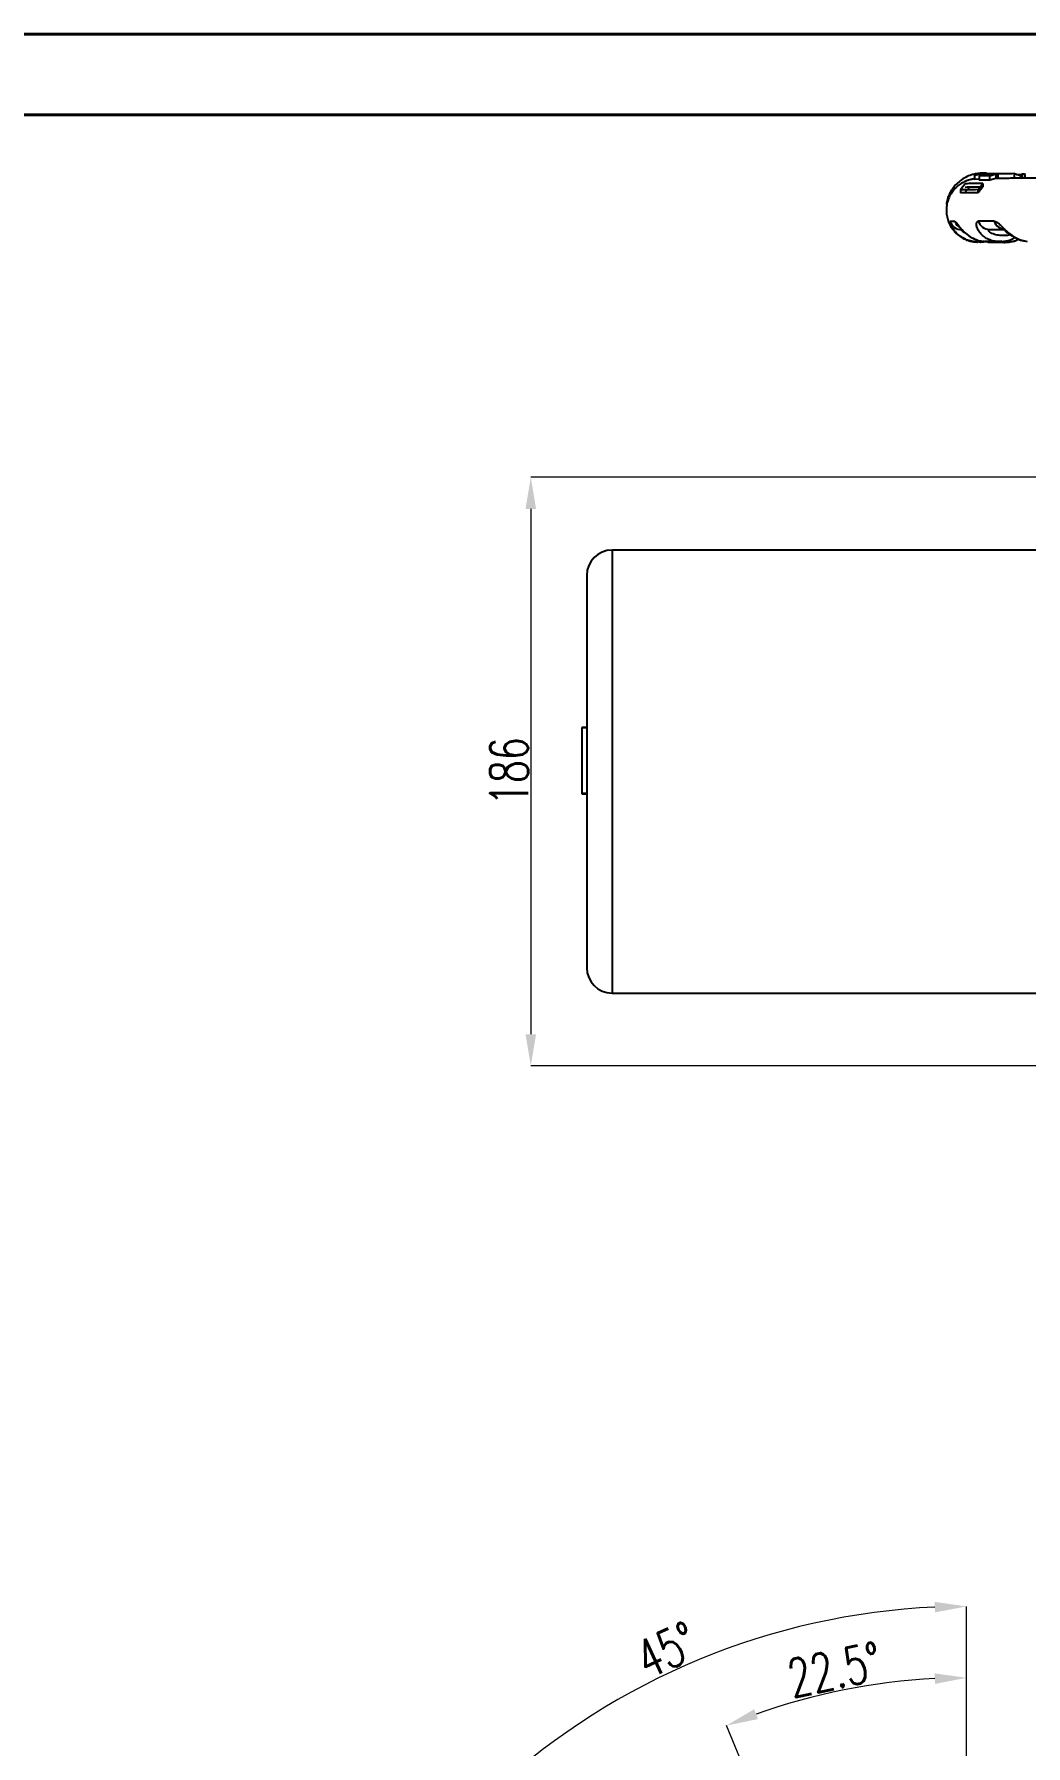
# Model space of a CAD drawing. Header units: millimetres. Extents: x 2028 to 4172, y 863 to 2379.
# Drawn here: x 3019 to 3332, y 1838 to 2379 of the extents above; entities that cross this region are included whole.
import ezdxf

# ---------------------------------------------------------------- set-up
doc = ezdxf.new("R2010")
doc.units = ezdxf.units.MM
for name, color, linetype, lineweight in [('AM_5', 3, 'Continuous', 25), ('AM_BOR', 7, 'Continuous', 50), ('粗实线', 7, 'Continuous', 40)]:
    doc.layers.add(name, color=color, linetype=linetype, lineweight=lineweight)
doc.styles.add('SLDTEXTSTYLE1', font='txt.shx', dxfattribs={"width": 0.7, "bigfont": 'gbcbig.shx'})
doc.dimstyles.new('SLDDIMSTYLE12$0', dxfattribs={"dimtxt": 12, "dimasz": 10, "dimexe": 0, "dimexo": 0.0625, "dimgap": 0.875, "dimtad": 1, "dimdec": 1, "dimlfac": 1.8, "dimrnd": 1e-09, "dimzin": 12, "dimdsep": 46, "dimtxsty": 'SLDTEXTSTYLE1', "dimcen": 0.09, "dimdle": 8.16, "dimclrd": 3, "dimclre": 3, "dimadec": 0, "dimazin": 3, "dimtfac": 1, "dimtdec": 1, "dimtofl": 0, "dimtmove": 0, "dimatfit": 3, "dimfxl": 0, "dimfrac": 2, "dimtolj": 1, "dimlwd": 5, "dimlwe": 5, "dimarcsym": 0})
doc.dimstyles.new('SLDDIMSTYLE12$2', dxfattribs={"dimtxt": 12, "dimasz": 10, "dimexe": 0, "dimexo": 0.0625, "dimgap": 0.875, "dimtad": 1, "dimdec": 1, "dimlfac": 1.8, "dimrnd": 1e-09, "dimzin": 12, "dimdsep": 46, "dimtxsty": 'SLDTEXTSTYLE1', "dimcen": 0.09, "dimdle": 8.16, "dimclrd": 3, "dimclre": 3, "dimadec": 0, "dimazin": 3, "dimtfac": 1, "dimtdec": 1, "dimtofl": 0, "dimtmove": 0, "dimatfit": 3, "dimfxl": 0, "dimfrac": 2, "dimtolj": 1, "dimlwd": 5, "dimlwe": 5, "dimarcsym": 0})

# ---------------------------------------------------------------- blocks, each defined once
blk = doc.blocks.new('*D53')
at = {"layer": 'AM_5', "color": 3, "lineweight": 5, "transparency": 16777216}
blk.add_line((3342.5, 2238.94), (3175.88, 2238.94), dxfattribs=at)
at = {"layer": 'AM_5', "color": 3, "linetype": 'Continuous', "lineweight": 5, "transparency": 16777216}
for p, q in [((3175.88, 2228.94), (3175.88, 2062.94)), ((3342.5, 2052.94), (3175.88, 2052.94))]:
    blk.add_line(p, q, dxfattribs=at)
at = {"layer": 'AM_5', "color": 3, "transparency": 16777216}
for points in [[(3174.21, 2228.94), (3177.54, 2228.94), (3175.88, 2238.94)], [(3174.21, 2062.94), (3177.54, 2062.94), (3175.88, 2052.94)]]:
    blk.add_solid(points, dxfattribs=at)
at = {"layer": 'Defpoints', "color": 0, "transparency": 16777216}
for p in [(3342.56, 2238.94), (3175.88, 2052.94), (3342.56, 2052.94)]:
    blk.add_point(p, dxfattribs=at)
at = {"layer": 'AM_5', "color": 0, "transparency": 16777216, "insert": (3169, 2145.94), "char_height": 12, "attachment_point": 5, "rotation": 90, "style": 'SLDTEXTSTYLE1'}
blk.add_mtext('\\A1;186', dxfattribs=at)
blk = doc.blocks.new('rA3')
at = {"layer": '粗实线'}
for p, q in [((753.38, 421.26), (333.38, 421.26)), ((748.38, 416.26), (358.38, 416.26))]:
    blk.add_line(p, q, dxfattribs=at)
blk = doc.blocks.new('*D48')
at = {"layer": 'AM_5', "color": 3, "linetype": 'Continuous', "lineweight": 5, "transparency": 16777216}
blk.add_line((3313.56, 1776.02), (3313.56, 1882.12), dxfattribs=at)
at = {"layer": 'AM_5', "color": 3, "lineweight": 5, "transparency": 16777216}
blk.add_line((3255.18, 1719.77), (3157.47, 1817.47), dxfattribs=at)
at = {"layer": 'AM_5', "color": 3, "linetype": 'Continuous', "lineweight": 5, "transparency": 16777216}
blk.add_arc((3313.56, 1661.39), 220.74, 92.5959, 132.4041, dxfattribs=at)
at = {"layer": 'AM_5', "color": 3, "transparency": 16777216}
for points in [[(3303.52, 1883.56), (3303.6, 1880.23), (3313.56, 1882.12)], [(3165.85, 1823.18), (3163.55, 1825.59), (3157.47, 1817.47)]]:
    blk.add_solid(points, dxfattribs=at)
at = {"layer": 'Defpoints', "color": 0, "transparency": 16777216}
for p in [(3256.43, 1874.6), (3313.56, 1775.96), (3255.22, 1719.72), (3313.56, 1661.39), (3313.56, 1545.9)]:
    blk.add_point(p, dxfattribs=at)
at = {"layer": 'AM_5', "color": 0, "transparency": 16777216, "insert": (3218.82, 1868.34), "char_height": 12, "attachment_point": 5, "rotation": 24.5972, "style": 'SLDTEXTSTYLE1'}
blk.add_mtext('\\A1;45°', dxfattribs=at)
blk = doc.blocks.new('*D49')
at = {"layer": 'AM_5', "color": 3, "linetype": 'Continuous', "lineweight": 5, "transparency": 16777216}
blk.add_line((3313.56, 1791.45), (3313.56, 1859.55), dxfattribs=at)
at = {"layer": 'AM_5', "color": 3, "lineweight": 5, "transparency": 16777216}
blk.add_line((3263.79, 1781.55), (3237.72, 1844.47), dxfattribs=at)
at = {"layer": 'AM_5', "color": 3, "linetype": 'Continuous', "lineweight": 5, "transparency": 16777216}
blk.add_arc((3313.56, 1661.39), 198.17, 92.8916, 109.6084, dxfattribs=at)
at = {"layer": 'AM_5', "color": 3, "transparency": 16777216}
for points in [[(3303.52, 1860.97), (3303.6, 1857.64), (3313.56, 1859.55)], [(3247.65, 1846.51), (3246.46, 1849.62), (3237.72, 1844.47)]]:
    blk.add_solid(points, dxfattribs=at)
at = {"layer": 'Defpoints', "color": 0, "transparency": 16777216}
for p in [(3287.69, 1857.86), (3313.56, 1791.39), (3263.81, 1781.49), (3313.56, 1658.39), (3314.71, 1658.61)]:
    blk.add_point(p, dxfattribs=at)
at = {"layer": 'AM_5', "color": 0, "transparency": 16777216, "insert": (3271.86, 1862.15), "char_height": 12, "attachment_point": 5, "rotation": 11.7324, "style": 'SLDTEXTSTYLE1'}
blk.add_mtext('\\A1;22.5%%D', dxfattribs=at)

msp = doc.modelspace()

# ---------------------------------------------------------------- linework, layer by layer
at = {"color": 7, "linetype": 'Continuous', "lineweight": 25}
for p, q in [((3313.197, 2331.696), (3311.65, 2329.722)), ((3317.668, 2334.793), (3316.077, 2334.427)), ((3316.255, 2334.431), (3316.077, 2334.427)), ((3316.077, 2334.427), (3316.077, 2333.022)), ((3316.255, 2333.025), (3316.077, 2333.022)), ((3316.255, 2334.431), (3318.757, 2334.925)), ((3316.255, 2333.025), (3316.255, 2334.431)), ((3317.629, 2333.186), (3316.255, 2333.025)), ((3317.858, 2334.991), (3316.466, 2334.767)), ((3317.668, 2334.793), (3316.466, 2334.767)), ((3317.266, 2329.822), (3318.764, 2331.777)), ((3319.491, 2334.801), (3317.629, 2334.186)), ((3320.984, 2334.223), (3317.629, 2334.186)), ((3317.629, 2334.186), (3317.629, 2332.842)), ((3320.984, 2332.87), (3317.629, 2332.842)), ((3319.019, 2335.015), (3317.858, 2334.991)), ((3318.757, 2334.925), (3319.945, 2335.067)), ((3318.764, 2331.777), (3318.764, 2330.704)), ((3319.042, 2335.018), (3319.019, 2335.015)), ((3319.769, 2335.065), (3319.042, 2335.018)), ((3322.829, 2334.834), (3319.491, 2334.801)), ((3319.945, 2335.067), (3319.769, 2335.065)), ((3320.984, 2334.223), (3322.829, 2334.834)), ((3320.984, 2332.87), (3320.984, 2334.223)), ((3322.829, 2333.3), (3320.984, 2332.87)), ((3322.829, 2334.834), (3322.829, 2333.3)), ((3323.372, 2334.786), (3322.849, 2334.83)), ((3322.869, 2334.864), (3323.033, 2334.846)), ((3323.516, 2333.988), (3323.151, 2334.127)), ((3323.516, 2334.839), (3323.516, 2333.372)), ((3328.756, 2334.876), (3330.688, 2334.243)), ((3328.756, 2333.405), (3328.756, 2334.876)), ((3329.418, 2334.659), (3330.866, 2334.653)), ((3330.688, 2334.243), (3330.688, 2333.414)), ((3330.688, 2333.678), (3331.077, 2333.469)), ((3331.077, 2333.469), (3330.688, 2333.463)), ((3331.149, 2334.819), (3330.866, 2334.653)), ((3330.866, 2334.653), (3330.866, 2333.583)), ((3331.149, 2334.819), (3331.875, 2334.816)), ((3331.149, 2333.417), (3331.149, 2334.819)), ((3332.175, 2334.49), (3331.875, 2334.816)), ((3331.875, 2334.816), (3331.875, 2333.42)), ((3332.175, 2333.421), (3332.175, 2334.49)), ((3307.838, 2327.636), (3307.243, 2325.49)), ((3307.838, 2326.743), (3307.622, 2325.961)), ((3307.85, 2327.659), (3307.838, 2327.636)), ((3307.838, 2326.743), (3307.838, 2327.636)), ((3307.85, 2326.766), (3307.838, 2326.743)), ((3307.85, 2326.766), (3307.85, 2327.659)), ((3308.985, 2328.925), (3308.985, 2329.831)), ((3311.65, 2329.722), (3311.65, 2328.776)), ((3312.939, 2328.801), (3314.595, 2330.671)), ((3318.764, 2330.704), (3317.266, 2328.823)), ((3317.266, 2328.823), (3317.266, 2329.822)), ((3307.243, 2325.49), (3307.243, 2325.139)), ((3307.393, 2325.139), (3307.243, 2325.139)), ((3320.831, 2317.258), (3325.741, 2317.285)), ((3320.831, 2317.258), (3325.861, 2317.255)), ((3316.244, 2313.326), (3316.157, 2313.331)), ((3316.164, 2313.338), (3316.199, 2313.348)), ((3316.199, 2313.348), (3316.245, 2313.374)), ((3316.289, 2313.339), (3316.245, 2313.374)), ((3316.289, 2313.339), (3316.245, 2313.327)), ((3316.557, 2313.305), (3316.53, 2313.338)), ((3317.236, 2313.33), (3319.15, 2313.401)), ((3318.477, 2313.42), (3318.958, 2313.525)), ((3320.374, 2313.259), (3319.673, 2313.403)), ((3320.462, 2313.249), (3320.298, 2313.284)), ((3320.374, 2313.259), (3320.298, 2313.284)), ((3320.419, 2313.259), (3320.374, 2313.259)), ((3320.991, 2313.27), (3320.462, 2313.25)), ((3320.987, 2313.25), (3321.366, 2313.199)), ((3323.135, 2313.352), (3320.991, 2313.27)), ((3323.041, 2313.434), (3323.218, 2313.462)), ((3324.725, 2313.49), (3323.136, 2313.424)), ((3323.136, 2313.424), (3323.218, 2313.462)), ((3324.115, 2313.376), (3324.467, 2313.442)), ((3324.812, 2313.216), (3326.014, 2313.265)), ((3325.413, 2313.169), (3325.709, 2313.167)), ((3342.559, 2215.941), (3201.559, 2215.942)), ((3192.059, 2159.87), (3192.058, 2139.136)), ((3192.059, 2159.87), (3193.559, 2159.87)), ((3193.559, 2159.87), (3192.059, 2159.87)), ((3192.059, 2159.87), (3192.059, 2159.87)), ((3192.058, 2139.136), (3193.558, 2139.136)), ((3192.058, 2139.136), (3192.058, 2138.903)), ((3192.058, 2138.903), (3193.558, 2138.903)), ((3201.558, 2075.942), (3342.558, 2075.941))]:
    msp.add_line(p, q, dxfattribs=at)
at = {"color": 7, "linetype": 'Continuous', "lineweight": 25, "flags": 128}
msp.add_lwpolyline([(3201.559, 2215.942), (3201.559, 2215.764), (3201.559, 2215.229), (3201.559, 2214.342), (3201.559, 2213.106), (3201.559, 2211.528), (3201.559, 2209.616), (3201.559, 2207.379), (3201.559, 2204.83), (3201.559, 2201.98), (3201.559, 2198.844), (3201.559, 2195.439), (3201.559, 2191.782), (3201.559, 2187.891), (3201.559, 2183.787), (3201.559, 2179.489), (3201.559, 2175.021), (3201.559, 2170.404), (3201.559, 2165.663), (3201.559, 2160.822), (3201.559, 2155.904), (3201.559, 2150.936), (3201.559, 2145.942), (3201.559, 2140.948), (3201.558, 2135.98), (3201.558, 2131.062), (3201.558, 2126.221), (3201.558, 2121.479), (3201.558, 2116.863), (3201.558, 2112.395), (3201.558, 2108.097), (3201.558, 2103.992), (3201.558, 2100.102), (3201.558, 2096.444), (3201.558, 2093.039), (3201.558, 2089.904), (3201.558, 2087.054), (3201.558, 2084.504), (3201.558, 2082.268), (3201.558, 2080.355), (3201.558, 2078.777), (3201.558, 2077.542), (3201.558, 2076.654), (3201.558, 2076.12), (3201.558, 2075.942)], dxfattribs=at)
at = {"color": 7, "linetype": 'Continuous', "lineweight": 25}
for centre, radius, start, end in [((3311.206, 2207.32), 112.461, 90.67829, 91.46899), ((3312.055, 2321.158), 3.99, 200.7466, 269.94723), ((3313.609, 2321.172), 3.987, 200.53714, 238.92466), ((3340.952, -1580.518), 3900.426, 90.273673, 90.347423), ((3320.897, 2321.053), 3.796, 198.69099, 269.01094), ((3325.842, 2320.975), 3.692, 197.51104, 268.43264), ((3332.894, 3720.28), 1407.053, 269.518479, 269.594895), ((3201.559, 2207.942), 8, 89.99969, 179.99969), ((3201.558, 2083.942), 8, 179.99969, 269.99969)]:
    msp.add_arc(centre, radius, start, end, dxfattribs=at)
for points, knots in [([(3316.077, 2333.214), (3316.024, 2333.208), (3315.886, 2333.193), (3315.508, 2333.137), (3314.94, 2333.024), (3314.219, 2332.831), (3313.306, 2332.504), (3312.18, 2331.957), (3310.923, 2331.109), (3309.695, 2329.947), (3308.644, 2328.531), (3307.851, 2326.936), (3307.351, 2325.222), (3307.163, 2323.446), (3307.291, 2321.663), (3307.734, 2319.932), (3308.476, 2318.307), (3309.493, 2316.839), (3310.753, 2315.575), (3312.118, 2314.623), (3313.377, 2314.016), (3314.373, 2313.675), (3315.133, 2313.487), (3315.706, 2313.385), (3316.03, 2313.343), (3316.133, 2313.333), (3316.157, 2313.331)], [0, 0, 0, 0, 0.0148867, 0.0392673, 0.0620584, 0.0873333, 0.1182037, 0.1585511, 0.2087423, 0.2639748, 0.320539, 0.3773811, 0.4342854, 0.491206, 0.5481328, 0.6050646, 0.6620035, 0.7189518, 0.7759064, 0.832816, 0.878701, 0.9113007, 0.9380514, 0.963413, 0.9915051, 1, 1, 1, 1]), ([(3316.463, 2334.767), (3316.032, 2334.685), (3314.934, 2334.475), (3313.292, 2333.764), (3311.586, 2332.691), (3310.119, 2331.382), (3309.351, 2330.331), (3308.985, 2329.831)], [0, 0, 0, 0, 0.1436466, 0.3657796, 0.5794741, 0.7996194, 1, 1, 1, 1]), ([(3318.764, 2331.777), (3317.646, 2331.763), (3315.426, 2331.735), (3313.937, 2331.709), (3313.197, 2331.696)], [0, 0, 0, 0, 0.5034187, 1, 1, 1, 1]), ([(3322.7, 2334.649), (3322.855, 2334.635), (3323.177, 2334.604), (3323.4, 2334.494), (3323.516, 2334.437)], [0, 0, 0, 0, 0.4794776, 1, 1, 1, 1]), ([(3322.7, 2334.458), (3322.792, 2334.441), (3323.108, 2334.379), (3323.347, 2334.278), (3323.516, 2334.205)], [0, 0, 0, 0, 0.2892723, 1, 1, 1, 1]), ([(3322.7, 2334.3), (3322.773, 2334.281), (3323.058, 2334.204), (3323.32, 2334.061), (3323.516, 2333.955)], [0, 0, 0, 0, 0.2547132, 1, 1, 1, 1]), ([(3323.516, 2334.709), (3323.514, 2334.709), (3323.295, 2334.775), (3323.061, 2334.755), (3322.829, 2334.735)], [0, 0, 0, 0, 0.0059339, 1, 1, 1, 1]), ([(3323.516, 2333.912), (3323.353, 2334.008), (3323.134, 2334.136), (3322.892, 2334.204), (3322.829, 2334.222)], [0, 0, 0, 0, 0.7422142, 1, 1, 1, 1]), ([(3477.56, 2333.619), (3475.161, 2333.619), (3471.78, 2333.619), (3466.777, 2333.618), (3462.486, 2333.618), (3457.381, 2333.616), (3452.039, 2333.615), (3446.473, 2333.613), (3440.771, 2333.61), (3434.986, 2333.607), (3429.161, 2333.603), (3423.331, 2333.599), (3417.524, 2333.594), (3411.765, 2333.589), (3406.074, 2333.583), (3400.469, 2333.577), (3394.969, 2333.57), (3389.587, 2333.563), (3384.338, 2333.556), (3379.234, 2333.548), (3374.286, 2333.539), (3369.507, 2333.53), (3364.904, 2333.521), (3360.487, 2333.511), (3356.265, 2333.501), (3352.245, 2333.491), (3348.434, 2333.48), (3344.836, 2333.469), (3341.458, 2333.458), (3338.303, 2333.447), (3335.375, 2333.436), (3332.676, 2333.424), (3330.208, 2333.412), (3327.968, 2333.401), (3325.963, 2333.389), (3324.238, 2333.378), (3323.275, 2333.37), (3322.829, 2333.367)], [0, 0, 0, 0, 0.0344071, 0.0485109, 0.0718894, 0.0961605, 0.1221805, 0.149305, 0.1772714, 0.2058697, 0.2349502, 0.2644009, 0.2941371, 0.3240924, 0.3542143, 0.3844599, 0.4147936, 0.445185, 0.4756078, 0.5060385, 0.5364555, 0.5668389, 0.5971695, 0.6274283, 0.6575964, 0.6876542, 0.7175815, 0.7473561, 0.7769545, 0.8063502, 0.8355137, 0.8644114, 0.8930048, 0.921249, 0.9490912, 0.9764687, 1, 1, 1, 1]), ([(3322.841, 2334.856), (3322.995, 2334.861), (3323.181, 2334.866), (3323.36, 2334.814), (3323.391, 2334.805)], [0, 0, 0, 0, 0.8253899, 1, 1, 1, 1]), ([(3328.756, 2334.876), (3327.711, 2334.87), (3325.617, 2334.859), (3324.217, 2334.846), (3323.516, 2334.839)], [0, 0, 0, 0, 0.4988559, 1, 1, 1, 1]), ([(3308.985, 2329.831), (3308.839, 2329.601), (3308.552, 2329.147), (3308.213, 2328.491), (3307.997, 2328.013), (3307.897, 2327.771), (3307.859, 2327.679), (3307.853, 2327.665), (3307.85, 2327.659)], [0, 0, 0, 0, 0.2914797, 0.5750699, 0.8079281, 0.8967748, 0.9490808, 1, 1, 1, 1]), ([(3309.558, 2329.676), (3309.555, 2329.673), (3309.315, 2329.471), (3309.149, 2329.196), (3308.985, 2328.925)], [0, 0, 0, 0, 0.0135543, 1, 1, 1, 1]), ([(3317.266, 2329.822), (3316.138, 2329.804), (3313.898, 2329.769), (3312.396, 2329.737), (3311.65, 2329.722)], [0, 0, 0, 0, 0.5039201, 1, 1, 1, 1]), ([(3317.266, 2328.823), (3316.146, 2328.815), (3313.906, 2328.8), (3312.402, 2328.784), (3311.65, 2328.776)], [0, 0, 0, 0, 0.5000002, 1, 1, 1, 1]), ([(3313.197, 2330.657), (3313.942, 2330.665), (3315.432, 2330.681), (3317.653, 2330.696), (3318.764, 2330.704)], [0, 0, 0, 0, 0.4999998, 1, 1, 1, 1]), ([(3316.199, 2313.348), (3315.597, 2313.447), (3314.427, 2313.64), (3312.773, 2314.323), (3311.555, 2315.085), (3310.706, 2315.794), (3310.145, 2316.347), (3309.653, 2316.921), (3309.223, 2317.516), (3308.878, 2318.089), (3308.524, 2318.796), (3308.267, 2319.549), (3308.304, 2319.679), (3308.323, 2319.744)], [0, 0, 0, 0, 0.1284973, 0.2497639, 0.3799902, 0.4410033, 0.4995684, 0.5633982, 0.624473, 0.6884765, 0.7497189, 0.8750081, 1, 1, 1, 1]), ([(3309.875, 2319.773), (3309.991, 2319.711), (3310.224, 2319.586), (3310.876, 2318.691), (3311.607, 2317.759), (3312.318, 2316.973), (3313.09, 2316.209), (3313.981, 2315.477), (3314.972, 2314.832), (3316.027, 2314.263), (3317.439, 2313.693), (3318.608, 2313.501), (3319.209, 2313.403)], [0, 0, 0, 0, 0.12453307, 0.24972036, 0.37466042, 0.43581286, 0.49973693, 0.61930852, 0.68312671, 0.74990605, 0.87133509, 1, 1, 1, 1]), ([(3311.992, 2317.344), (3311.983, 2317.342), (3311.95, 2317.334), (3312.077, 2317.181), (3312.356, 2316.88), (3312.969, 2316.287), (3314.005, 2315.402), (3315.701, 2314.387), (3317.183, 2313.71), (3318.094, 2313.616), (3318.23, 2313.602)], [0, 0, 0, 0, 0.023323, 0.0856596, 0.1580207, 0.2430344, 0.4417407, 0.6789866, 0.9522608, 1, 1, 1, 1]), ([(3313.249, 2316.122), (3313.12, 2316.184), (3312.737, 2316.367), (3312.291, 2316.737), (3312.01, 2317.094), (3312.037, 2317.143), (3312.051, 2317.167)], [0, 0, 0, 0, 0.1407072, 0.4184993, 0.7090977, 1, 1, 1, 1]), ([(3323.041, 2313.434), (3322.474, 2313.532), (3321.372, 2313.723), (3319.86, 2314.405), (3318.787, 2315.167), (3318.079, 2315.876), (3317.633, 2316.43), (3317.269, 2317.006), (3316.987, 2317.602), (3316.805, 2318.176), (3316.693, 2318.885), (3316.781, 2319.641), (3317.128, 2319.772), (3317.301, 2319.837)], [0, 0, 0, 0, 0.1284725, 0.2497517, 0.3799936, 0.4410084, 0.4995707, 0.5633997, 0.6244689, 0.6884772, 0.7497185, 0.8750106, 1, 1, 1, 1]), ([(3327.403, 2315.592), (3327.263, 2315.551), (3326.496, 2315.328), (3325.08, 2315.282), (3323.243, 2315.417), (3321.813, 2315.85), (3320.949, 2316.382), (3320.571, 2316.825), (3320.537, 2317.185), (3320.733, 2317.234), (3320.831, 2317.258)], [0, 0, 0, 0, 0.0426739, 0.2343151, 0.4259587, 0.6169991, 0.7170695, 0.8085352, 0.9042176, 1, 1, 1, 1]), ([(3322.322, 2319.864), (3322.586, 2319.801), (3323.116, 2319.675), (3324.128, 2318.776), (3325.072, 2317.839), (3325.903, 2317.05), (3326.762, 2316.284), (3327.699, 2315.551), (3328.699, 2314.905), (3329.741, 2314.337), (3331.103, 2313.768), (3332.198, 2313.58), (3332.76, 2313.484)], [0, 0, 0, 0, 0.1245352, 0.24971233, 0.37466833, 0.43581207, 0.49973476, 0.6193036, 0.68313056, 0.74992474, 0.87137284, 1, 1, 1, 1]), ([(3325.957, 2317.126), (3325.911, 2317.113), (3325.758, 2317.069), (3325.692, 2316.994), (3325.795, 2316.823), (3326.069, 2316.579), (3326.41, 2316.307), (3326.873, 2315.959), (3327.963, 2315.184), (3329.544, 2314.322), (3331.159, 2313.704), (3331.959, 2313.631), (3332.154, 2313.613)], [0, 0, 0, 0, 0.0349153, 0.1182998, 0.1932785, 0.2622653, 0.3240599, 0.3768786, 0.4681528, 0.7421421, 0.9372986, 1, 1, 1, 1]), ([(3316.261, 2313.32), (3316.322, 2313.314), (3316.588, 2313.287), (3316.825, 2313.277), (3316.997, 2313.27), (3317.103, 2313.266)], [0, 0, 0, 0, 0.102874, 0.44986243, 1, 1, 1, 1]), ([(3319.106, 2313.463), (3319.082, 2313.456), (3318.19, 2313.165), (3317.227, 2313.253), (3316.289, 2313.339)], [0, 0, 0, 0, 0.0262577, 1, 1, 1, 1]), ([(3317.654, 2313.283), (3318.097, 2313.273), (3318.604, 2313.262), (3319.089, 2313.386), (3319.15, 2313.401)], [0, 0, 0, 0, 0.8752223, 1, 1, 1, 1]), ([(3318.985, 2313.439), (3318.965, 2313.435), (3318.746, 2313.39), (3318.456, 2313.359), (3318.121, 2313.319), (3318.028, 2313.314), (3317.974, 2313.311)], [0, 0, 0, 0, 0.0243784, 0.2655272, 0.5754897, 1, 1, 1, 1]), ([(3319.209, 2313.403), (3319.754, 2313.408), (3320.843, 2313.419), (3322.308, 2313.429), (3323.041, 2313.434)], [0, 0, 0, 0, 0.4993996, 1, 1, 1, 1]), ([(3323.136, 2313.424), (3322.404, 2313.419), (3320.94, 2313.408), (3319.85, 2313.398), (3319.304, 2313.393)], [0, 0, 0, 0, 0.4993996, 1, 1, 1, 1]), ([(3320.396, 2313.344), (3320.681, 2313.347), (3321.353, 2313.354), (3322.595, 2313.365), (3323.651, 2313.373), (3324.148, 2313.376)], [0, 0, 0, 0, 0.2805546, 0.6611713, 1, 1, 1, 1]), ([(3320.462, 2313.25), (3321.093, 2313.244), (3322.357, 2313.233), (3323.993, 2313.222), (3324.812, 2313.216)], [0, 0, 0, 0, 0.499399, 1, 1, 1, 1]), ([(3324.728, 2313.226), (3323.908, 2313.231), (3322.379, 2313.242), (3321.196, 2313.252), (3320.648, 2313.257)], [0, 0, 0, 0, 0.53618073, 1, 1, 1, 1]), ([(3324.467, 2313.442), (3325.525, 2313.536), (3327.154, 2313.681), (3328.54, 2314.518), (3329.026, 2314.811)], [0, 0, 0, 0, 0.64930935, 1, 1, 1, 1]), ([(3325.682, 2313.167), (3326.293, 2313.2), (3327.489, 2313.264), (3328.959, 2313.662), (3329.767, 2314.049), (3330.044, 2314.181)], [0, 0, 0, 0, 0.4074999, 0.7971073, 1, 1, 1, 1]), ([(3326.014, 2313.265), (3326.479, 2313.267), (3327.806, 2313.274), (3329.216, 2313.682), (3330.007, 2314.179), (3330.022, 2314.188)], [0, 0, 0, 0, 0.3456559, 0.9874843, 1, 1, 1, 1]), ([(3193.559, 2207.942), (3193.559, 2207.853), (3193.559, 2207.673), (3193.559, 2206.184), (3193.559, 2203.936), (3193.559, 2201.094), (3193.559, 2197.914), (3193.559, 2194.154), (3193.559, 2189.861), (3193.559, 2185.099), (3193.559, 2179.947), (3193.559, 2174.496), (3193.559, 2168.257), (3193.559, 2161.254), (3193.559, 2153.581), (3193.559, 2145.942), (3193.558, 2138.303), (3193.558, 2130.63), (3193.558, 2123.628), (3193.558, 2117.388), (3193.558, 2111.937), (3193.558, 2106.785), (3193.558, 2102.023), (3193.558, 2097.73), (3193.558, 2093.97), (3193.558, 2090.79), (3193.558, 2087.948), (3193.558, 2085.7), (3193.558, 2084.211), (3193.558, 2084.031), (3193.558, 2083.942)], [0, 0, 0, 0, 0.03881441, 0.07883249, 0.1199761, 0.15188795, 0.18430368, 0.21706425, 0.25, 0.28293574, 0.31569631, 0.34811204, 0.38002389, 0.4211651, 0.46118377, 0.5, 0.53881379, 0.57883249, 0.6199761, 0.65188795, 0.68430368, 0.71706425, 0.75, 0.78293574, 0.81569631, 0.84811204, 0.88002389, 0.9211651, 0.96118438, 1, 1, 1, 1])]:
    msp.add_open_spline(points, degree=3, knots=knots, dxfattribs=at)

# ---------------------------------------------------------------- block references
at = {"layer": 'AM_BOR', "xscale": 5.104687500000001, "yscale": 5.104687500000001, "zscale": 5.104687500000001}
msp.add_blockref('rA3', (326.221, 228.534), dxfattribs=at)

# ---------------------------------------------------------------- dimensions: what is measured, and where the dimension line sits
at = {"layer": 'AM_5'}
dim = msp.add_linear_dim(base=(3175.875, 2052.941), p1=(3342.559, 2238.941), p2=(3342.559, 2052.941), angle=90, dimstyle='SLDDIMSTYLE12$0', override={"dimlfac": 1, "dimpost": ''}, dxfattribs=at)
dim.commit()
dim.dimension.update_dxf_attribs({"geometry": '*D53', "text_midpoint": (3169, 2145.941)})
dim = msp.add_angular_dim_2l(base=(3256.427, 1874.603), line1=((3313.558, 1545.897), (3313.558, 1775.959)), line2=((3313.558, 1661.385), (3255.222, 1719.722)), dimstyle='SLDDIMSTYLE12$2', override={"dimlfac": 1}, dxfattribs=at)
dim.commit()
dim.dimension.update_dxf_attribs({"geometry": '*D48', "text_midpoint": (3221.679, 1862.094), "dimtype": 162})
dim = msp.add_angular_dim_2l(base=(3287.692, 1857.859), line1=((3313.558, 1658.385), (3313.558, 1791.385)), line2=((3314.706, 1658.614), (3263.809, 1781.49)), text='22.5%%D', dimstyle='SLDDIMSTYLE12$2', override={"dimlfac": 1}, dxfattribs=at)
dim.commit()
dim.dimension.update_dxf_attribs({"geometry": '*D49', "text_midpoint": (3273.262, 1855.414), "dimtype": 162})

doc.saveas('drawing.dxf')
